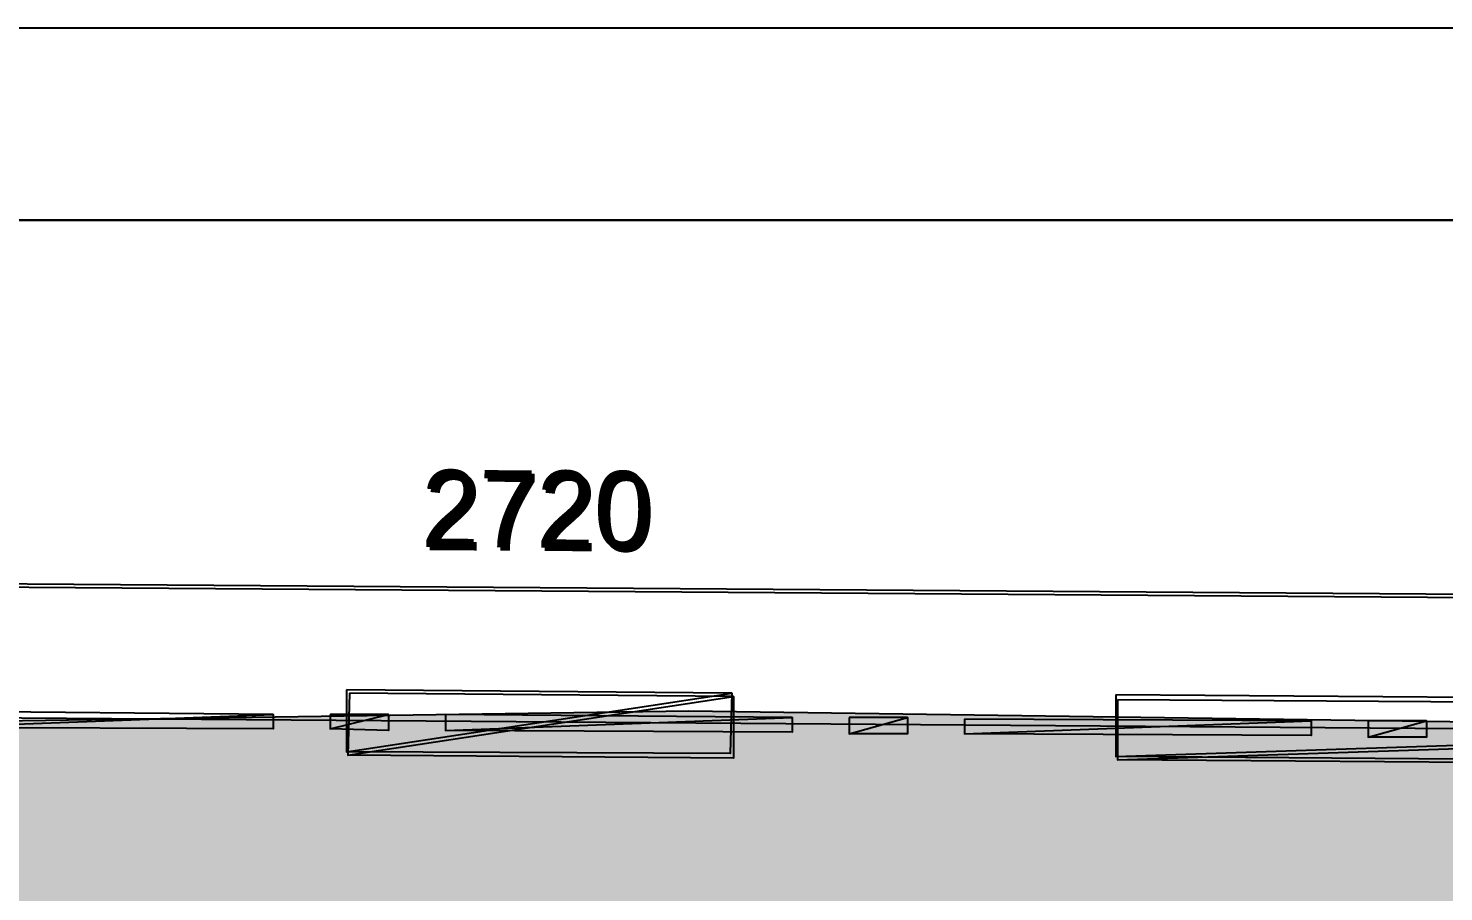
# Model space of a CAD drawing. Header units: metres. Extents: x 1 to 213, y 1 to 147.
# Drawn here: x 62.42 to 71.63, y 141.21 to 146.83 of the extents above; entities that cross this region are included whole.
import ezdxf

# ---------------------------------------------------------------- set-up
doc = ezdxf.new("R2010")
doc.units = ezdxf.units.M
for name, color, linetype in [('00-BASE-ARQUITECTURA', 8, 'Continuous'), ('00-BASE-MAICILLO-EXISTENTE', 33, 'Continuous'), ('00-BASE-TEXTO', 8, 'Continuous')]:
    doc.layers.add(name, color=color, linetype=linetype)

msp = doc.modelspace()

# ---------------------------------------------------------------- hatches: boundary and pattern name
at = {"layer": '00-BASE-MAICILLO-EXISTENTE'}
h = msp.add_hatch(dxfattribs=at)
h.set_pattern_fill('AR-SAND', scale=0.02)
h.paths.add_polyline_path([(52.2111, 142.4781), (53.0489, 142.3458), (60.1927, 142.434), (60.5896, 142.3017), (66.7191, 142.3899), (76.1559, 142.2576), (76.2, 140.2732), (75.9354, 139.8763), (74.2156, 138.8621), (73.4659, 139.6999), (73.1573, 139.7881), (72.6281, 139.6999), (71.217, 138.8621), (70.776, 139.5235), (70.2468, 139.8322), (69.7177, 139.6999), (68.3507, 138.8621), (67.9097, 139.5235), (67.3805, 139.8322), (66.7632, 139.6558), (65.4843, 138.8621), (65.2639, 138.9503), (64.6906, 139.7881), (64.1614, 139.7881), (63.7646, 139.5676), (62.618, 138.8621), (62.2652, 138.4211), (62.3093, 134.8933), (62.7062, 134.3201), (80.301, 134.3201), (82.109, 134.1878), (82.5059, 134.3201), (82.7704, 134.6728), (82.4618, 135.5107), (82.5941, 135.6871), (85.1517, 135.643), (86.0336, 133.4381), (86.5187, 132.7326), (87.577, 130.1749), (98.469, 106.627), (96.7052, 105.7892), (96.3083, 105.7451), (95.9555, 105.4364), (93.3097, 104.2017), (92.9128, 104.5545), (92.7805, 105.0395), (91.9427, 106.2743), (90.7079, 107.6413), (89.0322, 108.9201), (87.4888, 109.6697), (87.7093, 109.7138), (87.9739, 110.0666), (87.9739, 110.4194), (87.6211, 110.8163), (87.092, 110.8163), (86.8274, 110.5958), (86.7392, 110.1548), (86.9597, 109.7579), (86.651, 109.9343), (84.5784, 110.2871), (71.7461, 110.1989), (69.8941, 110.3753), (67.2923, 110.1548), (64.8229, 109.4052), (63.2795, 108.5232), (60.81, 106.0538), (59.7076, 103.9812), (59.2225, 102.526), (59.0021, 101.0267), (59.0021, 98.6895), (58.8698, 98.5131), (52.1229, 98.425), (51.9906, 98.7777), (51.9906, 112.6242), (52.1229, 122.3697), (52.0788, 142.2135), (52.2111, 142.4781)])

# ---------------------------------------------------------------- linework, layer by layer
at = {"layer": '00-BASE-ARQUITECTURA'}
for points in [[(1.2665, 146.8331), (1.2665, 1.2382), (208.615, 1.2382), (208.615, 146.8331)], [(207.3662, 145.5843), (2.5153, 145.5843), (2.5153, 2.4871), (207.3662, 2.4871)], [(207.3662, 145.5843), (207.3662, 2.4871), (2.5153, 2.4871), (2.5153, 145.5843)]]:
    msp.add_lwpolyline(points, close=True, dxfattribs=at)
for points in [[(52.4051, 143.2877), (79.0963, 143.0972)], [(52.4157, 143.2665), (79.1069, 143.076)], [(64.4913, 142.5257), (64.4913, 142.1235), (66.9995, 142.5045), (64.4913, 142.5257)], [(64.4913, 142.1235), (66.9995, 142.5045), (66.9889, 142.1129), (64.4913, 142.1235)], [(64.5124, 142.5045), (64.5019, 142.1023), (67.0101, 142.4833), (64.5124, 142.5045)], [(64.5019, 142.1023), (67.0101, 142.4833), (67.0101, 142.0812), (64.5019, 142.1023)], [(69.4972, 142.4939), (69.4972, 142.0918), (79.3397, 142.4198), (69.4972, 142.4939)], [(69.5078, 142.4622), (69.5078, 142.0706), (79.3609, 142.3987), (69.5078, 142.4622)], [(52.1405, 142.4198), (79.3397, 142.2188), (82.9274, 140.4302), (98.4849, 106.6164)], [(61.7608, 142.3881), (61.7608, 142.2823), (64.015, 142.3669), (61.7608, 142.3881)], [(61.7608, 142.2823), (64.015, 142.3669), (64.015, 142.2717), (61.7608, 142.2823)], [(64.3854, 142.3669), (64.3854, 142.2717), (64.7664, 142.3669), (64.3854, 142.3669)], [(64.3854, 142.2717), (64.7664, 142.3669), (64.7664, 142.2611), (64.3854, 142.2717)], [(65.1369, 142.3669), (65.1369, 142.2611), (67.3911, 142.3458), (65.1369, 142.3669)], [(69.4972, 142.0918), (79.3397, 142.4198), (79.3397, 142.0177), (69.4972, 142.0918)], [(69.5078, 142.0706), (79.3609, 142.3987), (79.3503, 141.9965), (69.5078, 142.0706)], [(65.1369, 142.2611), (67.3911, 142.3458), (67.3911, 142.2505), (65.1369, 142.2611)], [(67.7615, 142.3458), (67.7615, 142.2399), (68.1425, 142.3458), (67.7615, 142.3458)], [(67.7615, 142.2399), (68.1425, 142.3458), (68.1425, 142.2399), (67.7615, 142.2399)], [(68.5129, 142.3352), (68.5129, 142.2399), (70.7672, 142.3246), (68.5129, 142.3352)], [(68.5129, 142.2399), (70.7672, 142.3246), (70.7672, 142.2293), (68.5129, 142.2399)], [(71.1376, 142.3246), (71.1376, 142.2188), (71.5186, 142.3246), (71.1376, 142.3246)], [(71.1376, 142.2188), (71.5186, 142.3246), (71.5186, 142.2188), (71.1376, 142.2188)]]:
    msp.add_lwpolyline(points, dxfattribs=at)
at = {"layer": '00-BASE-MAICILLO-EXISTENTE'}
msp.add_lwpolyline([(60.5896, 142.3017), (66.7191, 142.3899), (76.1559, 142.2576), (76.2, 140.2732), (75.9354, 139.8763), (74.2156, 138.8621), (73.4659, 139.6999), (73.1573, 139.7881), (72.6281, 139.6999), (71.217, 138.8621), (70.776, 139.5235), (70.2468, 139.8322), (69.7177, 139.6999), (68.3507, 138.8621), (67.9097, 139.5235), (67.3805, 139.8322), (66.7632, 139.6558), (65.4843, 138.8621), (65.2639, 138.9503), (64.6906, 139.7881), (64.1614, 139.7881), (63.7646, 139.5676), (62.618, 138.8621), (62.2652, 138.4211)], dxfattribs=at)

# ---------------------------------------------------------------- texts
at = {"layer": '00-BASE-TEXTO'}
for p in [(64.9781, 143.457), (64.9993, 143.4358)]:
    msp.add_text('2720', height=0.50296, rotation=-0.39019, dxfattribs=at).set_placement(p)

doc.saveas('drawing.dxf')
